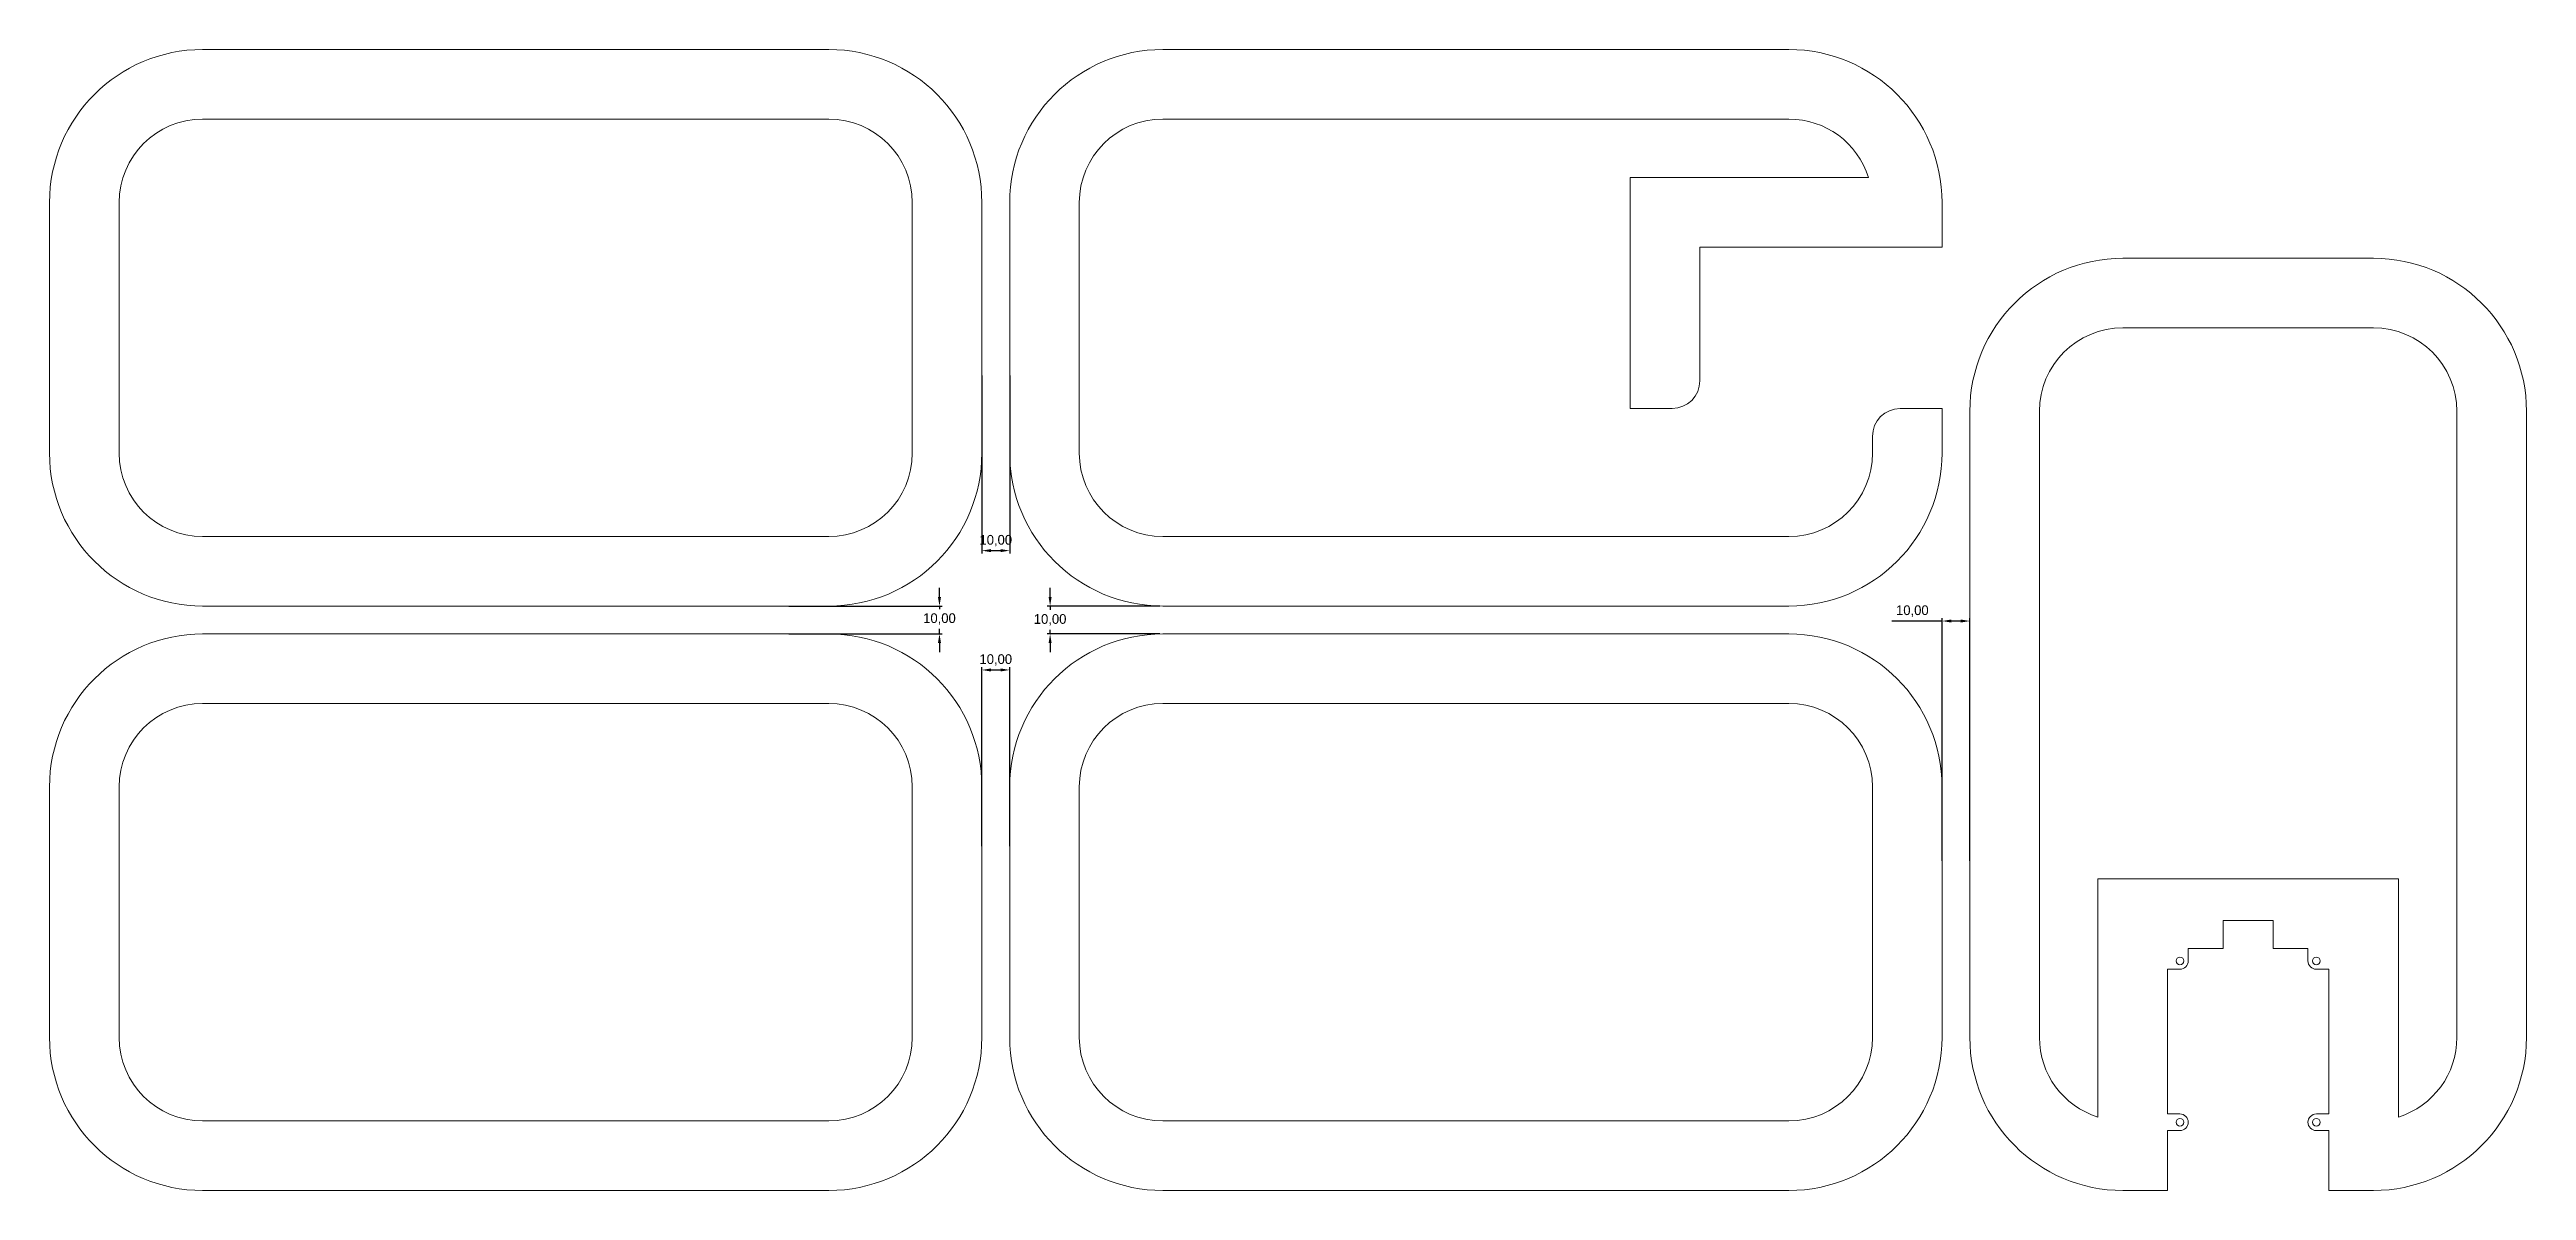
# Model space of a CAD drawing. Header units: millimetres. Extents: x 0 to 890, y 0 to 410.
import ezdxf

# ---------------------------------------------------------------- set-up
doc = ezdxf.new("R2010")
doc.units = ezdxf.units.MM
doc.header["$PDSIZE"] = -1
doc.dimstyles.new('ISO-25', dxfattribs={"dimtxt": 2.5, "dimasz": 2.5, "dimexe": 1.25, "dimexo": 0.625, "dimtad": 1, "dimtxsty": 'Standard', "dimcen": 2.5, "dimadec": 0, "dimazin": 0, "dimtfac": 1, "dimtmove": 0, "dimatfit": 3, "dimfxl": 1, "dimarcsym": 0})

# ---------------------------------------------------------------- blocks, each defined once
blk = doc.blocks.new('*D1')
at = {"color": 0, "lineweight": -2, "transparency": 16777216}
for p, q in [((335, 123.74), (335, 188.05)), ((338.3, 187.05), (341.7, 187.05)), ((345, 123.74), (345, 188.05))]:
    blk.add_line(p, q, dxfattribs=at)
at = {"color": 0, "transparency": 16777216}
for points in [[(338.3, 187.6), (338.3, 186.5), (335, 187.05)], [(341.7, 187.6), (341.7, 186.5), (345, 187.05)]]:
    blk.add_solid(points, dxfattribs=at)
at = {"layer": 'Defpoints', "color": 0, "transparency": 16777216}
for p in [(345, 187.05), (335, 122.74), (345, 122.74)]:
    blk.add_point(p, dxfattribs=at)
at = {"color": 0, "transparency": 16777216, "insert": (340, 190.62), "char_height": 3.5, "attachment_point": 5}
blk.add_mtext('10,00', dxfattribs=at)
blk = doc.blocks.new('*D2')
at = {"color": 0, "lineweight": -2, "transparency": 16777216}
for p, q in [((359.52, 213.3), (359.52, 216.6)), ((399, 210), (358.52, 210)), ((359.52, 210), (359.52, 208.6)), ((399, 200), (358.52, 200)), ((359.52, 200), (359.52, 201.47)), ((359.52, 196.7), (359.52, 193.4))]:
    blk.add_line(p, q, dxfattribs=at)
at = {"color": 0, "transparency": 16777216}
for points in [[(358.97, 213.3), (360.07, 213.3), (359.52, 210)], [(358.97, 196.7), (360.07, 196.7), (359.52, 200)]]:
    blk.add_solid(points, dxfattribs=at)
at = {"layer": 'Defpoints', "color": 0, "transparency": 16777216}
for p in [(359.52, 210), (400, 210), (400, 200)]:
    blk.add_point(p, dxfattribs=at)
at = {"color": 0, "transparency": 16777216, "insert": (359.52, 205.04), "char_height": 3.5, "attachment_point": 5}
blk.add_mtext('10,00', dxfattribs=at)
blk = doc.blocks.new('*D3')
at = {"color": 0, "lineweight": -2, "transparency": 16777216}
for p, q in [((335, 292.83), (335, 228.93)), ((345, 292.83), (345, 228.93)), ((338.3, 229.93), (341.7, 229.93))]:
    blk.add_line(p, q, dxfattribs=at)
at = {"color": 0, "transparency": 16777216}
for points in [[(338.3, 230.48), (338.3, 229.38), (335, 229.93)], [(341.7, 230.48), (341.7, 229.38), (345, 229.93)]]:
    blk.add_solid(points, dxfattribs=at)
at = {"layer": 'Defpoints', "color": 0, "transparency": 16777216}
for p in [(335, 293.83), (345, 293.83), (345, 229.93)]:
    blk.add_point(p, dxfattribs=at)
at = {"color": 0, "transparency": 16777216, "insert": (340, 233.49), "char_height": 3.5, "attachment_point": 5}
blk.add_mtext('10,00', dxfattribs=at)
blk = doc.blocks.new('*D4')
at = {"color": 0, "lineweight": -2, "transparency": 16777216}
for p, q in [((319.77, 213.3), (319.77, 216.6)), ((265.59, 210), (320.77, 210)), ((319.77, 210), (319.77, 208.91)), ((265.59, 200), (320.77, 200)), ((319.77, 200), (319.77, 201.78)), ((319.77, 196.7), (319.77, 193.4))]:
    blk.add_line(p, q, dxfattribs=at)
at = {"color": 0, "transparency": 16777216}
for points in [[(319.22, 213.3), (320.32, 213.3), (319.77, 210)], [(319.22, 196.7), (320.32, 196.7), (319.77, 200)]]:
    blk.add_solid(points, dxfattribs=at)
at = {"layer": 'Defpoints', "color": 0, "transparency": 16777216}
for p in [(264.59, 210), (319.77, 210), (264.59, 200)]:
    blk.add_point(p, dxfattribs=at)
at = {"color": 0, "transparency": 16777216, "insert": (319.77, 205.34), "char_height": 3.5, "attachment_point": 5}
blk.add_mtext('10,00', dxfattribs=at)
blk = doc.blocks.new('*D5')
at = {"color": 0, "lineweight": -2, "transparency": 16777216}
for p, q in [((680, 118.43), (680, 205.63)), ((690, 118.43), (690, 205.63)), ((680, 204.63), (661.98, 204.63)), ((686.7, 204.63), (683.3, 204.63))]:
    blk.add_line(p, q, dxfattribs=at)
at = {"color": 0, "transparency": 16777216}
for points in [[(683.3, 205.18), (683.3, 204.08), (680, 204.63)], [(686.7, 205.18), (686.7, 204.08), (690, 204.63)]]:
    blk.add_solid(points, dxfattribs=at)
at = {"layer": 'Defpoints', "color": 0, "transparency": 16777216}
for p in [(680, 204.63), (680, 117.43), (690, 117.43)]:
    blk.add_point(p, dxfattribs=at)
at = {"color": 0, "transparency": 16777216, "insert": (669.34, 208.2), "char_height": 3.5, "attachment_point": 5}
blk.add_mtext('10,00', dxfattribs=at)

msp = doc.modelspace()

# ---------------------------------------------------------------- linework, layer by layer
at = {"color": 7, "linetype": 'Continuous', "lineweight": 15}
for p, q in [((280, 410), (55, 410)), ((625, 410), (400, 410)), ((280, 385), (55, 385)), ((400, 385), (625, 385)), ((568, 364), (568, 281)), ((653.618, 364), (568, 364)), ((0, 355), (0, 265)), ((25, 355), (25, 265)), ((310, 265), (310, 355)), ((335, 265), (335, 355)), ((345, 355), (345, 265)), ((370, 265), (370, 355)), ((680, 339), (680, 355)), ((593, 339), (680, 339)), ((593, 291), (593, 339)), ((835, 335), (745, 335)), ((835, 310), (745, 310)), ((568, 281), (583, 281)), ((680, 281), (665, 281)), ((680, 265), (680, 281)), ((690, 280), (690, 55)), ((715, 280), (715, 55)), ((865, 55), (865, 280)), ((890, 55), (890, 280)), ((655, 271), (655, 265)), ((55, 235), (280, 235)), ((625, 235), (400, 235)), ((55, 210), (280, 210)), ((400, 210), (625, 210)), ((280, 200), (55, 200)), ((625, 200), (400, 200)), ((280, 175), (55, 175)), ((625, 175), (400, 175)), ((0, 145), (0, 55)), ((25, 145), (25, 55)), ((310, 55), (310, 145)), ((335, 55), (335, 145)), ((345, 145), (345, 55)), ((370, 145), (370, 55)), ((655, 55), (655, 145)), ((680, 55), (680, 145)), ((736, 26.382), (736, 112)), ((736, 112), (844, 112)), ((844, 112), (844, 26.382)), ((781, 97), (799, 97)), ((781, 87), (781, 97)), ((799, 97), (799, 87)), ((768.5, 87), (781, 87)), ((768.5, 82.5), (768.5, 87)), ((799, 87), (811.5, 87)), ((811.5, 87), (811.5, 82.5)), ((761, 79.5), (765.5, 79.5)), ((761, 27.5), (761, 79.5)), ((814.5, 79.5), (819, 79.5)), ((819, 79.5), (819, 27.5)), ((765.5, 27.5), (761, 27.5)), ((819, 27.5), (814.5, 27.5)), ((55, 25), (280, 25)), ((400, 25), (625, 25)), ((761, 21.5), (765.5, 21.5)), ((761, 0), (761, 21.5)), ((814.5, 21.5), (819, 21.5)), ((819, 21.5), (819, 0)), ((55, 0), (280, 0)), ((400, 0), (625, 0)), ((745, 0), (761, 0)), ((819, 0), (835, 0))]:
    msp.add_line(p, q, dxfattribs=at)
for centre in [(765.5, 82.5), (814.5, 82.5), (765.5, 24.5), (814.5, 24.5)]:
    msp.add_circle(centre, 1.375, dxfattribs=at)
for centre, radius, start, end in [((55, 355), 55, 90, 180), ((280, 355), 55, 0, 90), ((400, 355), 55, 90, 180), ((625, 355), 55, 0, 90), ((55, 355), 30, 90, 180), ((280, 355), 30, 0, 90), ((400, 355), 30, 90, 180), ((625, 355), 30, 17.457603, 90), ((745, 280), 55, 90, 180), ((835, 280), 55, 0, 90), ((745, 280), 30, 90, 180), ((835, 280), 30, 0, 90), ((583, 291), 10, 270, 0), ((665, 271), 10, 90, 180), ((55, 265), 55, 180, 270), ((55, 265), 30, 180, 270), ((280, 265), 30, 270, 0), ((280, 265), 55, 270, 0), ((400, 265), 55, 180, 270), ((400, 265), 30, 180, 270), ((625, 265), 30, 270, 0), ((625, 265), 55, 270, 0), ((55, 145), 55, 90, 180), ((280, 145), 55, 0, 90), ((400, 145), 55, 90, 180), ((625, 145), 55, 0, 90), ((55, 145), 30, 90, 180), ((280, 145), 30, 0, 90), ((400, 145), 30, 90, 180), ((625, 145), 30, 0, 90), ((765.5, 82.5), 3, 270, 0), ((814.5, 82.5), 3, 180, 270), ((55, 55), 55, 180, 270), ((55, 55), 30, 180, 270), ((280, 55), 30, 270, 0), ((280, 55), 55, 270, 0), ((400, 55), 55, 180, 270), ((400, 55), 30, 180, 270), ((625, 55), 30, 270, 0), ((625, 55), 55, 270, 0), ((745, 55), 55, 180, 270), ((745, 55), 30, 180, 252.542397), ((835, 55), 55, 270, 0), ((835, 55), 30, 287.457603, 0), ((765.5, 24.5), 3, 270, 90), ((814.5, 24.5), 3, 90, 270)]:
    msp.add_arc(centre, radius, start, end, dxfattribs=at)

# ---------------------------------------------------------------- dimensions: what is measured, and where the dimension line sits
for base, p1, p2, picture, middle in [((345, 229.927), (335, 293.831), (345, 293.831), '*D3', (340, 229.927)), ((345, 187.052), (335, 122.735), (345, 122.735), '*D1', (340, 187.052))]:
    dim = msp.add_linear_dim(base=base, p1=p1, p2=p2, dimstyle='ISO-25', override={"dimtxt": 3.5, "dimasz": 3.302, "dimexe": 1, "dimexo": 1, "dimgap": 1.524, "dimtih": 1, "dimtoh": 1, "dimzin": 0, "dimadec": 2, "dimtzin": 0})
    dim.commit()
    dim.dimension.update_dxf_attribs({"geometry": picture, "text_midpoint": middle, "dimtype": 160})
for base, p1, p2, angle, picture, middle, dimtype in [((319.77, 210), (264.585, 200), (264.585, 210), 90, '*D4', (319.77, 205.341), 160), ((359.519, 210), (400, 200), (400, 210), 90.000001, '*D2', (359.519, 205.036), 161)]:
    dim = msp.add_linear_dim(base=base, p1=p1, p2=p2, angle=angle, dimstyle='ISO-25', override={"dimtxt": 3.5, "dimasz": 3.302, "dimexe": 1, "dimexo": 1, "dimgap": 1.524, "dimtih": 1, "dimtoh": 1, "dimzin": 0, "dimadec": 2, "dimtzin": 0})
    dim.commit()
    dim.dimension.update_dxf_attribs({"geometry": picture, "text_midpoint": middle, "dimtype": dimtype})
dim = msp.add_linear_dim(base=(680, 204.631), p1=(690, 117.429), p2=(680, 117.429), dimstyle='ISO-25', override={"dimtxt": 3.5, "dimasz": 3.302, "dimexe": 1, "dimexo": 1, "dimgap": 1.524, "dimtih": 1, "dimtoh": 1, "dimzin": 0, "dimadec": 2, "dimtzin": 0})
dim.commit()
dim.dimension.update_dxf_attribs({"geometry": '*D5', "text_midpoint": (669.341, 208.197)})

doc.saveas('drawing.dxf')
